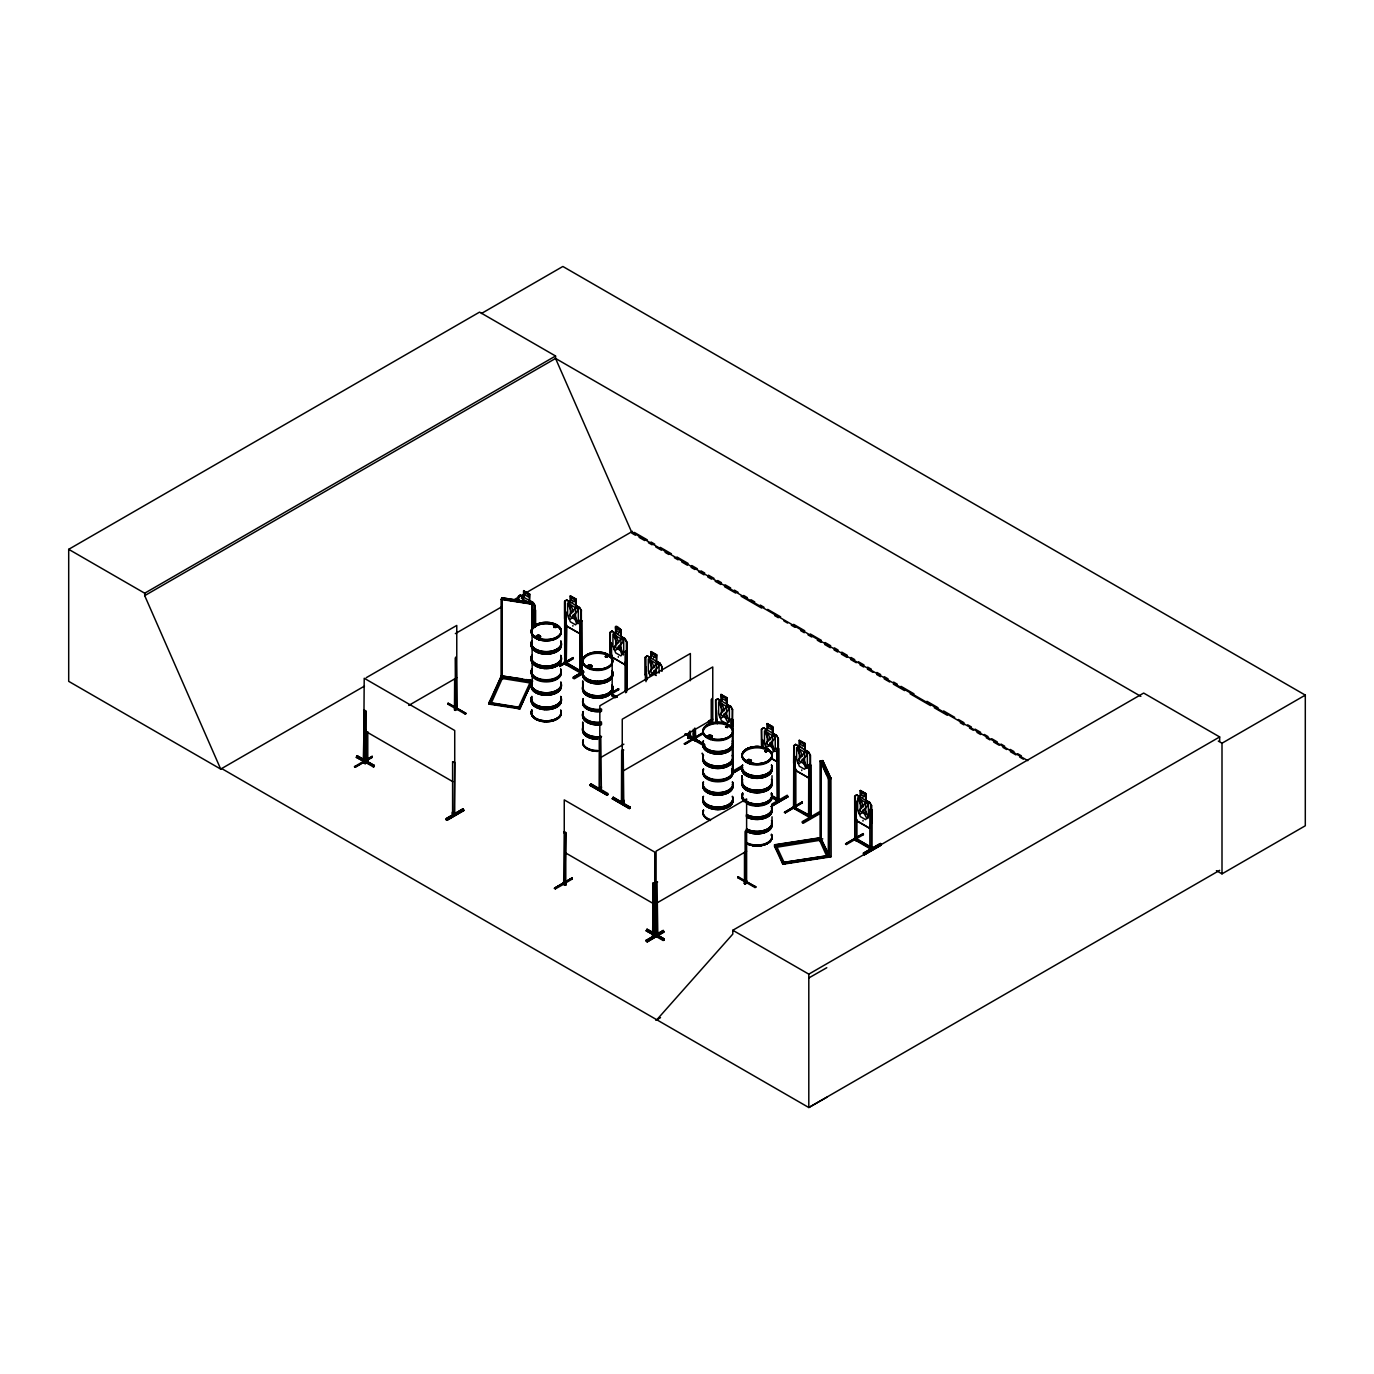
<?xml version="1.0" encoding="UTF-8"?>
<svg xmlns="http://www.w3.org/2000/svg" width="1374" height="1374" viewBox="0 0 1374 1374"><rect width="100%" height="100%" fill="white"/><g stroke="black" fill="none" stroke-linecap="round" stroke-linejoin="round"><path stroke-width="1.5" d="M821.308 761.488L822.889 760.578L820.089 760.956L820.089 837.762L829.209 857.067L829.329 778.371L831.133 778.337M501.39 675.974L522.12 678.893M532.305 603.839L501.407 599.064L501.373 677.245L532.236 682.191L531.944 603.512M532.425 603.993L501.458 598.944L501.458 677.33M531.841 683.239L500.943 678.258L502.867 678.756M532.064 680.731L501.407 675.853M618.111 633.723L618.197 633.191M364.041 760.269L365.931 761.351L363.629 760.698M365.656 730.092L365.209 763.618L363.612 762.673L364.213 678.258L454.725 730.504L454.725 814.524L453.54 813.648M365.913 763.051L365.055 763.497L364.9 761.539M654.763 934.183C649.902 931.349 654.659 940.005 654.677 934.097M654.677 936.003L654.763 852.138L564.25 799.891L564.25 833.331M694.505 738.662C697.185 741.565 691.517 740.655 693.131 737.683C696.154 741.101 692.067 736.069 693.904 730.985M695.433 738.319L693.715 737.34L694.248 739.332M565.453 661.512L564.525 661.839L566.191 662.938M566.827 662.474L567.015 664.484L582.095 673.191L581.923 620.825L580.378 619.949M579.794 670.701L581.511 671.628M579.88 672.693L579.88 670.804M581.923 671.182L580.343 670.186M612.169 693.544L612.34 695.553L615.638 697.46M612.169 695.381L612.169 655.741M731.432 718.739L732.96 719.615L733.132 770.075L731.586 769.011M772.154 797.075C780.81 804.254 780.003 799.376 777.272 798.139M778.955 800.836L778.8 748.658L776.688 748.126L777.1 799.943M795.838 806.916L793.537 806.263L793.554 808.359L793.811 745.635L793.622 762.982L795.34 770.367L808.599 777.821L795.529 770.264M795.838 808.754L795.838 769.096M808.788 815.143L810.505 816.07M808.788 816.98L808.891 815.229M810.918 815.624L809.2 814.645M809.973 815.967C808.582 818.938 812.687 817.547 809.647 816.688M860.622 797.246L856.637 794.722L854.68 796.113L854.765 840.064L855.315 837.487M854.851 840.012L855.178 837.522M856.878 838.501L857.067 840.51L872.147 849.218L871.975 847.002M855.349 800.321L856.294 801.557L856.294 840.751L857.101 840.424L856.191 840.751M869.948 846.813L869.845 848.771L869.845 809.372L871.975 809.921L871.889 848.96M871.975 849.115L870.704 848.29M782.373 863.009L828.986 856.019M782.716 863.765L829.123 856.62L782.768 863.799L782.785 862.546L829.106 855.401M863.009 797.555L862.941 796.851M536.959 635.922L537.629 637.536M539.776 636.815L537.629 636.093L537.337 637.399M553.774 627.128L554.924 626.029L554.169 626.578M553.945 627.076C558.875 628.845 552.554 625.187 555.938 627.386M555.543 626.132L554.478 626.304M554.787 626.235L555.731 626.699M588.106 666.235L590.15 664.896M588.347 666.699L588.347 665.6M591.112 666.699L590.099 665.016M605.161 656.789L607.789 656.789L605.642 657.064M606.844 655.69L606.295 656.171M606.673 656.171L605.556 656.257M708.761 737.134L709.276 735.348A2.319 1.34 0 0 1 712.23 737.048A2.319 1.34 0 0 1 708.349 737.649A2.319 1.34 0 0 1 709.396 735.399M711.234 737.134C712.436 734.85 707.06 737.117 708.984 735.468M711.371 736.275L708.847 735.829M726.554 727.224L727.447 726.193L726.365 727.189M747.696 761.024L749.843 760.303L749.843 761.728M766.503 750.393C768.409 751.698 764.322 752.025 765.868 750.685M765.679 750.702L765.868 750.565M765.232 751.32L766.486 751.235L766.022 750.238M766.606 750.599L765.421 751.063M767.053 751.114L765.524 752.059L765.026 750.633M829.449 779.058L821.48 760.904M820.759 838.999L820.742 760.87L829.02 778.714M357.188 755.717L356.295 757.332L374.157 766.417L374.312 765.421L357.188 755.717L357.085 756.696L374.089 766.52M356.295 757.28L373.453 766.881M589.893 785.344L590.717 784.64L607.909 794.584L606.982 795.134L589.893 785.396L590.837 783.764L607.909 793.502L607.909 794.584M590.717 783.919L607.755 794.498L590.597 784.846M630.305 806.95L629.378 808.582L612.323 798.723L613.113 798.105L630.202 807.843L613.199 797.246L630.202 807.105M629.378 808.582L612.375 798.672M646.141 930.765L663.213 940.537L664.157 939.988L664.157 938.906L647.034 929.202L646.141 930.816L664.037 939.799M647.034 929.202L664.157 938.906M724.029 710.289L724.167 710.53C726.949 702.406 732.445 708.864 725.403 712.866C733.184 727.155 726.314 723.978 724.287 713.587C721.693 722.398 715.751 715.82 723.102 711.492C715.699 697.923 722.26 700.723 724.201 710.667M533.593 626.578L534.829 623.161L534.829 606.003M533.747 626.819L535.018 623.04M533.936 626.716L535.207 623.195L535.207 605.917L533.232 602.516L529.454 600.541M579.278 633.191L581.15 628.055L581.15 610.898M570.193 602.224L566.586 599.923L564.628 601.314L564.628 618.54L566.346 625.943L579.416 633.483L581.322 627.952M579.416 633.483L581.322 628.193M624.62 664.26L626.475 659.125L626.475 641.984L624.62 638.755M624.741 664.552L611.808 656.875L609.953 649.61L611.67 657.012L624.741 664.552L626.664 659.022M776.173 761.024L778.216 755.786M771.398 758.482L776.31 761.316L778.216 756.026M808.29 777.632L810.145 772.48L810.145 755.339L808.547 751.853L804.752 749.878M808.41 777.924L810.334 772.377M860.433 796.92L860.433 790.497L865.998 793.708L865.809 800.252L869.605 802.21L871.563 805.628L871.563 822.889L869.656 828.178L856.534 820.604L854.868 813.236L856.397 820.742L869.467 828.282L871.391 822.751M863.009 821.051L863.009 820.381M572.374 658.129L573.078 658.386M618.523 688.666L618.644 689.731L611.859 693.664M784.468 812.274L785.344 812.91L802.158 802.845M785.224 811.828L785.344 812.91M785.224 812.566L802.193 802.76M801.368 802.553L802.313 803.103M863.25 833.623L863.37 834.688L846.401 844.495L845.457 843.945L863.37 833.606M372.182 756.318L372.182 757.4L355.316 767.276L354.355 766.726L372.131 756.301M355.196 766.194L355.316 767.276M371.942 757.143L355.196 766.932M555.216 887.827L555.336 888.892L564.25 883.894L565.779 884.787L565.779 832.524L564.25 831.631L563.666 884.444L565.968 884.873L564.594 883.894M555.336 888.892L554.409 888.257L572.202 877.952L572.202 879.034L565.195 883.224L564.061 881.902M684.836 744.073L701.856 733.39L701.856 734.472L684.991 744.347M701.702 734.214L701.856 734.472M822.82 760.698L830.978 778.611L822.768 760.698M829.449 780.14L828.694 779.195L829.329 779.865M820.69 838.844L828.728 856.947L828.78 777.547L828.694 855.95L829.69 856.792M532.889 628.038L532.803 602.602L501.974 597.827L532.889 602.688L531.944 605.007M490.965 704.398L489.11 702.492L501.51 675.63L489.024 704.106L519.939 708.881L532.356 680.491L519.458 708.606L518.015 708.589M489.024 704.106L502.163 676.145L489.333 703.591M503.382 676.008L490.793 704.175M530.656 681.71L530.536 680.13L530.656 681.298M530.433 681.813L518.17 708.417M519.63 708.572L532.288 680.473M519.578 708.331L532.597 680.851M363.406 762.587L364.213 710.014L365.759 710.89L365.931 763.24L364.213 762.261M453.008 811.639L454.914 812.721L453.54 811.742M454.33 813.064C455.79 816.809 450.724 814.026 452.424 811.982M565.968 884.873L565.779 882.675M694.746 740.569L695.433 738.113M652.41 935.608L653.337 935.282L653.217 883.018L654.763 883.894L654.179 936.501L652.633 935.625L653.217 883.018M565.418 661.581L564.491 661.907L567.05 662.508M793.554 806.452C798.741 808.908 792.197 804.46 794.979 807.208L795.185 809.269M810.918 817.53L794.292 807.929L794.292 755.666L795.237 756.902L795.237 809.166L796.01 807.019M855.349 837.608L854.542 837.934L856.294 838.844M857.067 838.604L855.95 838.844L856.242 840.854M870.257 846.229L872.147 847.311M869.639 848.548L869.673 846.556M532.064 681.813L531.944 680.405M519.698 707.352L489.075 702.406M712.763 723.892L712.763 666.957L622.25 719.22L622.25 803.24L623.762 802.553L623.178 749.757L621.649 750.633L621.443 802.931L621.495 800.905L622.594 801.334M689.662 737.185L688.065 738.182L688.34 736.017L690.366 735.622L688.254 736.172M655.587 932.791L656.446 933.289M655.432 674.497L653.955 670.632C651.362 679.426 645.419 672.865 652.77 668.537C645.368 654.969 651.929 657.768 653.869 667.712C656.48 659.4 662.182 665.84 655.072 669.911L656.514 673.518M863.216 806.675C865.826 798.38 871.528 804.803 864.418 808.874C872.198 823.181 865.311 819.986 863.301 809.612C860.708 818.406 854.765 811.845 862.116 807.5C854.714 793.932 861.275 796.748 863.216 806.675L862.975 805.748M536.77 635.904L537.114 635.733A2.319 1.34 0 0 1 540.669 636.78A2.319 1.34 0 0 1 537.182 637.948A2.319 1.34 0 0 1 537.182 635.63M539.587 636.557L539.072 635.423M554.066 626.561L553.945 627.506M555.646 627.3L554.907 626.802M590.975 666.888L590.459 665.102M708.761 736.309L709.276 737.443M727.293 727.224L726.279 727.293M532.597 602.877L532.133 604.216L501.235 599.425L501.974 597.827L502.008 676.867M656.806 1019.766L732.806 934.08L732.806 930.267L1143.666 693.063L1219.665 736.945L1219.665 741.17M618.317 657.236L618.3 656.583M367.974 758.946L365.742 759.307M367.682 759.066L367.356 760.372M454.657 708.091L456.769 707.747M455.241 708.434L456.958 707.576M455.515 708.383L455.206 710.461L456.34 707.112M456.958 709.482L456.683 707.696M601.383 788.968C600.249 787.474 600.575 792.197 601.28 787.147C597.14 786.083 601.451 788.882 599.665 789.878L599.854 705.772L690.366 653.509L690.366 680.68M690.555 735.64L690.555 737.546M685.008 734.266C687.515 733.184 690.813 739.418 688.34 737.924M621.477 801.094L623.762 800.647L623.023 800.012M623.762 800.647L623.057 800.097M623.951 800.338L623.762 802.553L623.057 802.004M655.501 932.946L655.501 882.589L657.012 881.713L657.803 934.337L657.785 932.293L655.484 932.877M746.511 881.181L745.653 880.7M746.614 882.932C741.582 886.711 746.735 876.217 746.786 882.829C744.605 885.577 743.918 881.73 746.511 883.087M501.544 676.884L532.494 681.641M489.161 703.625L520.007 708.349M454.639 709.791L456.941 709.345M599.253 789.243L599.253 737.185L600.782 736.292L601.365 789.105M536.942 635.681L537.337 635.561A2.164 1.254 0 0 1 540.514 636.574A2.164 1.254 0 0 1 537.268 637.656A2.164 1.254 0 0 1 537.268 635.492M588.725 665.222L589.309 666.716L590.975 665.394M588.33 665.772L589.017 665.102A2.319 1.34 0 0 1 591.988 666.802A2.319 1.34 0 0 1 588.089 667.403A2.319 1.34 0 0 1 589.137 665.153M605.35 656.411L606.312 655.707M708.847 737.151L711.011 737.306L711.234 735.64M747.714 759.874L748.744 759.547M521.278 598.188L524.061 597.656C521.725 578.729 528.578 605.11 520.265 595.028L518.307 596.419L518.496 602.052M518.496 596.608L520.351 595.286M566.672 600.18L564.989 601.383L564.989 618.506L566.672 625.685M626.664 659.262L626.836 641.881L624.878 638.481L621.082 636.506L621.271 629.979C608.802 617.871 621.666 640.129 611.911 630.992L609.953 632.384L610.039 657.287M610.142 632.572L611.997 631.267M646.622 679.924L645.333 674.376L645.333 657.15L647.291 655.759L650.898 658.06M645.522 657.339L647.291 655.759M715.751 722.913L715.665 700.105L717.623 698.713C725.936 708.812 719.083 682.414 721.419 701.341L718.636 701.874L718.636 713.879L721.419 720.629L726.623 723.634L729.405 720.096L729.405 708.091L726.623 704.33L726.623 697.906L721.419 694.901M715.854 700.293L717.709 698.988M761.591 747.782L761.505 729.147L763.463 727.756L767.087 730.058M761.694 729.336L763.549 728.031M793.622 745.739L795.58 744.365L799.187 746.666M793.811 745.927L795.666 744.622M856.723 794.996L855.057 796.199L855.057 813.322L856.723 820.501M455.515 710.289L455.241 658.077L456.168 656.858L456.769 709.448M365.347 763.583L365.759 710.89M448.113 703.213L466.129 713.501L465.185 714.051L448.113 704.312L448.113 703.213L466.129 713.501M448.113 704.312L449.023 703.66M367.785 760.887L366.24 761.711L366.6 759.805M454.657 709.997L456.168 709.104M465.185 712.951L465.185 714.051M373.385 767.053L374.312 765.421M452.596 761.728L454.725 762.261L454.141 814.868L452.596 813.992L452.596 761.728L454.141 762.604M446.189 818.646L463.055 808.788L463.278 809.87L446.189 819.728L446.189 818.646L463.09 808.805L464 810.402L447.134 820.278L446.189 819.728M463.158 809.664L446.31 819.522L447.134 820.278M447.048 820.089L464 810.368M601.365 736.636L599.253 737.185M623.762 750.084L621.649 750.633M711.234 722.69L711.234 699.606L712.179 698.387M600.782 788.556C596.453 790.737 602.121 784.966 601.537 787.422M688.254 738.078L689.765 737.185M688.838 738.422L690.366 737.529M684.046 743.798L701.856 733.39M698.782 741.033L698.782 742.115L699.727 741.531L685.969 733.699M613.199 797.246L612.289 798.844M704.106 744.742L704.106 745.842M565.968 882.984L564.851 885.131L565.779 832.524M622.25 803.24L623.762 802.347M657.614 882.039L655.501 882.589M746.786 880.923L745.206 883.826L745.086 831.562L746.013 830.343L746.013 880.7M738.182 877.522L755.958 886.986L755.03 887.535L737.941 877.797L738.061 876.732M737.941 877.797L738.8 877.162M646.209 940.28L663.178 930.49L664.02 932.036L647.154 941.911L646.209 940.28L647.154 941.911L663.951 931.864L663.11 930.438M646.33 940.434L663.195 930.576M745.653 882.606L744.313 883.585M746.614 883.139L746.614 798.912L656.085 851.176L656.085 935.196L657.614 934.372L656.669 933.959M646.209 941.362L663.195 931.297M646.45 941.362L663.316 931.503M755.03 886.436L755.03 887.535M220.802 769.148L68.7 681.349L68.7 549.325L479.56 312.121L555.56 356.003L555.56 358.442L631.542 531.893L1027.821 760.664M481.415 313.495L562.859 266.47L1305.3 695.124L1305.3 825.774L1222.001 873.864L1216.419 870.652M68.7 549.325L144.699 593.207L555.56 356.003M826.787 1097.276L808.805 1107.53L221.661 768.547L220.699 769.096L144.699 595.646L555.56 358.442L1140.849 696.36M366.24 677.691L456.769 625.428L456.769 709.654M520.093 595.131L533.164 602.688L535.207 605.917M220.699 769.096L364.471 686.09M455.344 633.62L501.716 606.844M512.846 600.421L632.521 531.326M529.643 600.438L529.643 594.015L529.265 600.644L532.047 604.405M566.586 599.923L579.467 607.583L581.511 610.812L579.553 607.411L575.758 605.436M564.628 601.314L564.714 664.037L564.525 661.839M575.946 598.909L575.569 605.539L578.351 609.3L578.351 621.306L575.569 624.844L570.382 621.838L567.599 615.088L567.599 603.083L570.382 602.551L570.193 595.801L575.946 598.909L575.946 605.333M408.731 705.429L456.769 677.691M566.346 625.943L579.605 633.38M581.923 620.825L579.794 620.292L579.794 672.745L580.378 632.487M611.911 630.992L624.809 638.652L626.664 642.002L626.664 691.964M559.613 665.445L573.267 657.562L559.733 665.411M621.271 629.979L615.518 626.87M559.493 666.235L573.198 658.335M559.733 666.51L573.319 658.661M582.748 673.861L574.263 678.808L573.319 678.258L573.319 677.176L583.538 671.319M583.624 671.457L573.319 677.176M573.319 678.258L583.624 672.178M583.727 672.384L573.439 678.069M627.248 689.525L627.248 651.911L625.118 651.362L625.118 691.07M645.333 657.15L645.419 679.958M647.102 655.862L660.19 663.419L656.652 661.169L656.652 654.745L656.291 661.375L659.073 665.136L659.073 673.14M611.739 692.599L618.644 688.649M611.619 693.389L617.716 689.095L618.644 689.731M645.333 674.376L646.776 679.838M662.045 666.751L660.07 663.35M599.854 758.036L623.865 744.158M717.623 698.713L730.521 706.373M715.665 700.105L715.854 717.417M726.983 704.123C728.237 688.134 722.964 706.786 730.59 706.202L732.565 709.602L732.376 726.983M730.59 706.202L732.565 709.602M622.25 771.484L712.763 719.22M732.96 719.615L730.848 719.083L730.848 727.447M772.841 733.166L772.841 726.743L767.087 723.634L772.652 726.846L772.652 733.269L776.43 735.245L778.405 738.645L778.388 801.368L778.165 799.479M763.463 727.756L776.362 735.416M761.505 729.147L761.694 746.46M776.43 735.245L778.216 738.765M732.84 771.072L741.376 766.194L742.269 767.808L732.084 773.682M732.96 771.948L741.565 767.259L732.84 772.154M732.016 773.493L742.269 767.757M795.58 744.365L808.479 752.025M804.941 743.334L804.58 749.981L807.362 753.725L807.362 765.73L804.58 769.268L799.376 766.28L796.594 759.513L796.594 747.525L799.376 746.975L799.187 740.225L804.941 743.334L804.941 749.775M776.31 761.316L770.694 757.864M810.832 815.469L811.072 817.444L810.918 765.266L808.788 764.717L808.582 816.963L809.389 816.637M771.896 804.03L787.216 795.237L788.092 796.714L771.14 806.641M772.016 804.924L788.041 796.662L771.072 806.469M771.896 805.112L787.405 796.302M656.085 903.439L746.614 851.176M809.2 815.177L795.426 807.895L809.2 815.177L809.389 776.928M802.313 821.618L819.316 811.828L820.226 813.442L803.258 823.249L802.433 821.772M802.313 822.7L819.522 812.91L802.433 822.494M865.998 793.708L860.244 790.6M871.563 805.628L869.416 802.33M863.37 853.202L880.442 843.481L881.284 845.027L864.315 854.834L863.37 853.202L880.459 843.55L881.284 845.027L864.315 854.834M880.579 844.495L863.525 854.199L880.459 844.289M655.845 1020.332L660.516 1017.636M732.806 930.267L808.805 974.149L1219.665 736.945M1218.309 741.084L1222.001 743.214L1305.3 695.124M1219.665 870.326L808.805 1107.53L808.805 974.149M808.805 977.962L826.787 967.708M821.412 760.956L821.171 762.295M819.282 839.566L819.522 840.63M456.065 709.104L455.824 707.215M689.422 735.279L690.538 735.519M745.206 881.919L744.313 881.679M655.913 933.393L656.051 935.316L656.36 933.238M537.2 635.475L538.763 635.235M747.971 760.114L750.273 760.114M599.957 787.886L600.112 789.724M656.755 934.011L657.785 934.2M588.931 665.428L590.889 665.583M588.587 666.905L590.545 667.06M726.571 725.953L727.67 726.503M709.173 735.245L709.619 735.262A2.164 1.254 0 0 1 712.076 736.808A2.164 1.254 0 0 1 708.469 737.374A2.164 1.254 0 0 1 709.431 735.279M766.452 751.698L765.558 751.767M748.315 759.53L750.702 760.097L748.71 761.677M749.5 761.144L750.359 759.942M829.638 778.663L820.931 760.835L820.931 839.222L829.449 855.538L782.819 862.563M830.927 778.474L828.385 778.818L820.089 760.956M519.75 707.267L519.939 708.881M623.023 801.918L623.968 802.382M365.347 761.677L364.814 763.497M794.653 807.929L794.12 805.92M830.927 778.268L831.15 856.775L782.854 864.246L774.558 846.401L774.558 844.77L820.948 837.642M820.999 837.865L774.867 845.01M774.558 846.401L821.017 839.136M822.768 838.879L821.171 838.775L829.535 856.758L829.638 778.457M821.412 840.046L775.073 847.518M536.942 636.609L538.763 637.055M589.738 666.63C593.499 665.858 586.475 665.222 589.36 666.613M727.052 727.481L725.592 727.001M710.41 736.962L709.173 736.876M364.333 760.354L363.629 760.904M653.268 935.162L653.045 933.272M565.418 663.487L565.298 611.241L566.243 612.461L566.243 664.724L566.827 626.75M566.122 664.724L566.414 662.921M794.292 807.929L796.044 808.839M795.134 809.166L795.426 807.362M871.271 849.458L871.563 847.655M801.952 747.181L801.729 747.147M826.976 856.122L827.285 857.376L819.162 839.291M538.35 636.969L536.77 636.385L539.501 635.904M537.921 637.484L539.913 635.904M830.927 856.655L829.329 856.346M371.306 756.782L372.182 757.4M572.048 878.776L572.202 879.034M526.156 679.58L530.433 680.182M501.235 676.231L532.133 681.006M501.39 677.073L532.305 681.847M491.566 703.196L520.454 707.782M519.578 708.057L489.642 703.694M622.061 801.437L622.199 803.361L622.508 801.282M565.453 663.419L565.126 661.495M776.499 846.092L784.777 863.937M775.039 846.126L783.335 863.971L774.558 844.77L775.176 846.126M538.711 635.338L539.759 635.681M537.543 637.381L539.587 637.227L539.587 635.733M764.717 751.286L765.696 751.681M748.744 761.144L747.714 760.818M364.265 762.158L364.574 760.354M566.191 664.844L565.985 662.766M732.325 770.436L732.016 772.222M871.03 847.552L871.889 847.054M871.391 805.593L871.391 849.458L871.116 847.5M453.798 812.961L454.639 812.463M794.447 805.937L794.567 807.981M727.052 725.987L727.67 727.567L725.541 726.812M501.853 677.21L502.042 597.845L501.853 599.081M572.889 626.115L572.889 625.548M703.917 743.695L695.038 739.298L704.999 744.983M685.231 733.991L698.902 741.788M689.954 737.082L703.917 745.052M704.999 746.34L693.406 739.83M589.978 785.207L606.982 795.134M612.993 798.311L630.305 808.032M737.941 876.698L755.958 886.986M363.629 710.341L365.175 711.234M563.649 831.974L565.195 832.867M652.633 883.362L654.179 884.238M357.12 755.855L374.192 765.576M357.12 756.576L374.312 766.503M363.629 762.604L365.175 763.48M664.157 939.988L646.965 930.061L663.917 940.005M634.359 532.408L647.326 539.879M651.036 542.026L654.728 544.156M660.293 547.367L671.405 553.774M676.953 556.985L688.065 563.409M691.775 565.538L697.322 568.75M701.032 570.88L704.725 573.027M708.434 575.156L713.999 578.368M717.692 580.515L721.402 582.645M725.094 584.792L730.659 587.986M734.351 590.133L738.061 592.263M743.626 595.474L747.319 597.621M751.028 599.751L754.721 601.898M760.286 605.092L763.996 607.239M767.688 609.369L780.655 616.857M793.622 624.346L804.717 630.752M810.282 633.964L821.394 640.37M825.087 642.517L830.652 645.728M834.344 647.858L838.054 650.005M841.764 652.135L847.311 655.346M851.021 657.476L854.714 659.623M858.424 661.753L863.988 664.964M867.681 667.111L871.391 669.241M876.938 672.453L880.648 674.582M884.341 676.729L888.051 678.859M893.615 682.071L897.308 684.218M901.018 686.347L913.985 693.836M926.935 701.307L938.047 707.73M943.612 710.942L954.707 717.348M958.417 719.495L963.981 722.69M967.674 724.837L971.384 726.966M975.076 729.113L980.641 732.325M984.351 734.455L988.043 736.601M991.753 738.731L997.301 741.943M1001.011 744.073L1004.703 746.219M1010.268 749.431L1013.978 751.561M1017.67 753.708L1021.38 755.837M631.662 533.043L635.372 535.19M639.082 537.337L644.664 540.549M648.373 542.696L652.083 544.825M655.793 546.972L661.375 550.184M665.085 552.331L668.794 554.478M674.359 557.689L678.069 559.836M681.779 561.983L687.361 565.195M691.07 567.342L694.78 569.489M698.49 571.636L704.072 574.847M707.782 576.994L711.492 579.124M715.201 581.271L720.766 584.482M724.476 586.629L735.622 593.07M741.187 596.282L761.608 608.064M774.61 615.569L778.319 617.716M783.884 620.928L787.594 623.075M791.321 625.222L795.031 627.351M800.595 630.58L804.305 632.727M808.015 634.857L811.742 637.004M817.307 640.215L821.017 642.362M824.726 644.509L830.291 647.721M834.018 649.868L837.728 652.015M841.438 654.161L847.002 657.373M850.712 659.52L856.294 662.732M860.004 664.879L863.714 667.008M867.423 669.155L872.988 672.367M876.715 674.514L880.425 676.661M884.135 678.808L889.699 682.019M893.409 684.166L904.556 690.59M910.12 693.801L930.541 705.601M934.251 707.747L947.253 715.253M960.237 722.741L963.964 724.888M969.529 728.1L973.239 730.247M976.948 732.394L980.658 734.54M986.24 737.752L989.95 739.899M993.66 742.046L999.224 745.258M1002.934 747.404L1006.661 749.534M1010.371 751.681L1015.936 754.893M1019.645 757.04L1023.355 759.187M570.382 596.11L575.569 599.116M572.786 602.07L572.872 602.121M615.707 627.197L620.911 630.185L620.911 636.626L623.693 640.37L623.693 652.375L620.911 655.913L615.707 652.908L612.924 646.158L612.924 634.153L615.707 633.62L615.707 626.767M656.652 654.745L651.087 651.516L651.087 658.386L648.305 658.919L648.305 670.924L650.383 675.991M651.087 651.946L656.291 654.951M721.23 694.591L726.983 697.7M799.376 740.552L804.58 743.557M653.492 657.906L653.577 657.957M767.259 723.943L772.463 726.949L772.463 733.39L775.245 737.134L775.245 749.139L772.463 752.677L767.259 749.672L764.476 742.922L764.476 730.916L767.259 730.384L767.259 723.531M523.889 590.906L529.643 594.015M524.061 591.215L529.265 594.221M625.72 651.018L627.248 651.911M860.433 790.926L865.637 793.914L865.637 800.355L868.42 804.099L868.42 816.104L865.637 819.643L860.433 816.637L857.651 809.887L857.651 797.882L860.433 797.349L860.433 790.497M656.291 675.527L651.087 672.521L651.087 660.516L656.291 663.522L656.291 673.535M809.389 764.391L810.918 765.266M524.061 599.785L529.265 602.791M761.591 739.418L763.137 740.294L763.137 748.658M856.534 795.099L869.347 802.502M870.446 809.028L871.975 809.921M801.798 769.921L801.746 770.556M863.37 834.688L862.443 834.052L846.298 843.378L846.401 844.495M580.652 672.264L581.923 672.882M612.34 694.196L617.287 697.047M611.739 694.54L616.703 697.391M611.739 695.897L615.054 697.803M854.765 839.857L871.391 849.458M731.689 769.148L732.977 769.921M772.154 795.718L777.1 798.586L771.553 796.061M771.553 797.418L778.216 801.265L777.959 799.307M364.213 730.504L452.888 781.703M566.088 853.202L652.908 903.336M654.763 935.952L654.934 934.354M563.666 884.444L563.477 882.228M454.725 814.318L454.914 812.721M748.109 761.608L747.49 760.354M732.96 771.673L733.132 770.075M563.752 884.392L565.195 885.114L565.384 883.31M793.794 808.427L810.505 817.977L810.505 755.253L808.359 751.956M564.8 663.986L581.322 673.432L580.979 671.525M702.2 753.141L703.024 754.618L702.2 753.879M588.501 666.888L588.106 665.806M695.656 740.243L695.433 729.766M660.001 663.522L661.856 666.733L661.856 671.027M783.094 863.799L782.991 862.511L782.854 864.246M824.486 769.423L826.804 774.953M774.644 844.752L783.094 862.717M523.7 602.602L522.275 598.446L525.452 603.341M795.666 770.127L794 762.948L794 745.824M716.043 717.297L717.297 722.69M611.997 656.772L610.331 649.593L610.331 632.469M365.639 759.393L366.205 761.831L366.24 730.436M1222.001 743.214L1222.001 873.864M871.202 805.714L871.202 822.854M856.878 819.78L856.878 840.407M856.466 838.947L856.466 840.854M828.385 778.818L828.385 855.607M810.059 815.916L810.059 817.822M799.565 740.449L799.565 746.872M778.028 738.731L778.028 755.889M772.033 775.692L771.999 781.686M772.033 816.791L771.999 822.803M767.448 723.84L767.448 730.281M744.914 882.022L744.914 883.929M744.485 852.206L744.485 883.482M732.548 770.419L732.548 772.325M732.376 709.585L732.376 772.222M731.775 769.096L731.689 771.054M721.608 694.797L721.608 701.238M717.28 723.789L716.335 710.032L716.335 722.569M710.65 720.251L710.65 724.442M710.032 719.942L710.032 724.132M709.087 720.818L709.087 725.008M708.503 721.161L708.503 725.335M694.849 728.014L694.849 740.569M694.591 738.611L694.505 740.569M693.32 729.233L693.32 739.882M690.366 731.415L690.366 737.735M689.765 731.088L689.765 735.279M689.113 736.464L689.113 738.37M688.838 732.308L688.666 738.525M688.254 735.966L688.065 738.182M662.045 666.63L662.045 670.924M653.904 934.543L653.818 936.501M651.276 651.843L651.276 658.266M646.948 678.756L646.003 667.077L646.003 681.71M645.711 657.219L645.711 674.342M625.72 663.556L625.72 692.822M623.349 799.994L623.349 801.901M623.178 770.728L623.178 802.004M611.567 658.163L611.567 643.53L610.623 642.311L610.623 656.944M581.837 671.027L581.837 672.934M581.322 610.795L581.511 673.535L581.065 671.474M570.571 596.007L570.571 602.447M535.602 626.716L535.602 610.211L533.49 609.678L533.49 628.244M535.018 605.9L535.018 627.059M532.597 602.671L532.356 629.155M518.685 596.488L518.685 600.782M454.657 678.722L454.468 710.1M453.884 812.91L453.798 814.868M367.768 731.638L367.768 761.024M144.699 593.207L144.699 595.646M771.449 793.124A14.908 8.605 0 0 1 757.057 803.962A14.908 8.605 0 0 1 742.647 793.159M742.647 793.124A14.908 8.605 0 0 0 757.057 803.962A14.908 8.605 0 0 0 771.449 793.159M771.724 765.85A15.183 8.759 0 0 1 757.057 776.877A15.183 8.759 0 0 1 742.389 765.85M746.322 761.917A15.183 8.759 0 0 1 749.465 760.526M771.484 765.043A14.942 8.622 0 0 1 757.057 775.898A14.977 8.639 0 0 1 742.595 765.043M742.63 765.043A14.942 8.622 0 0 0 757.057 775.898A14.977 8.639 0 0 0 771.518 765.043M749.586 759.805A14.942 8.622 0 0 0 746.494 761.179A14.977 8.639 0 0 1 749.569 759.788M771.724 780.999A15.183 8.759 0 0 1 757.057 792.042A15.183 8.759 0 0 1 742.389 780.999M771.724 780.26A15.183 8.759 0 0 1 757.057 791.287A15.183 8.759 0 0 1 742.389 780.26M771.724 766.589A15.183 8.759 0 0 1 757.057 777.615A15.183 8.759 0 0 1 742.389 766.589M771.518 794.103A14.977 8.639 0 0 1 757.057 804.975A14.977 8.639 0 0 1 742.595 794.103A14.908 8.605 0 0 0 757.057 804.906A14.908 8.605 0 0 0 771.449 794.069M771.535 793.468A14.994 8.656 0 0 1 757.057 804.374A14.994 8.656 0 0 1 742.561 793.468M771.432 795.288A14.874 8.588 0 0 1 764.494 804.958A14.874 8.588 0 0 1 746.529 803.584M744.176 801.815A14.874 8.588 0 0 1 742.681 795.288M744.073 801.128A14.994 8.656 0 0 1 742.561 794.55A14.994 8.656 0 0 0 744.073 801.076M771.724 821.36A15.183 8.759 0 0 1 764.648 831.218A15.183 8.759 0 0 1 746.322 829.827M771.449 834.224A14.908 8.605 0 0 1 764.511 843.894A14.908 8.605 0 0 1 746.511 842.537M771.724 822.099A15.183 8.759 0 0 1 764.648 831.957A15.183 8.759 0 0 1 746.322 830.566M771.724 807.689A15.183 8.759 0 0 1 764.648 817.547A15.183 8.759 0 0 1 746.322 816.156M771.724 806.95A15.183 8.759 0 0 1 764.648 816.809A15.183 8.759 0 0 1 746.322 815.417M771.518 835.014A14.977 8.639 0 0 1 764.545 844.735A14.994 8.656 0 0 1 746.443 843.413M746.46 843.361A14.977 8.639 0 0 0 764.545 844.735A14.994 8.656 0 0 0 771.535 835.048A14.942 8.622 0 0 1 764.528 844.735A14.908 8.605 0 0 1 746.511 843.378A14.942 8.622 0 0 0 764.528 844.735A14.908 8.605 0 0 0 771.449 835.066M771.535 834.55A14.994 8.656 0 0 1 764.562 844.289A14.994 8.656 0 0 1 746.443 842.915M732.325 768.822A14.908 8.605 0 0 1 717.932 779.659A14.908 8.605 0 0 1 703.522 768.822M732.582 756.713A15.183 8.759 0 0 1 717.932 767.74A15.183 8.759 0 0 1 703.265 756.713M732.582 755.975A15.183 8.759 0 0 1 717.932 767.001A15.183 8.759 0 0 1 703.265 755.975M732.582 742.286A15.183 8.759 0 0 1 717.932 753.33A15.183 8.759 0 0 1 703.265 742.286M732.582 741.548A15.183 8.759 0 0 1 717.932 752.591A15.183 8.759 0 0 1 703.265 741.548M732.411 769.663A14.994 8.656 0 0 1 717.932 780.552A14.994 8.656 0 0 1 703.436 769.784M732.359 769.698A14.942 8.622 0 0 1 717.932 780.552A14.994 8.656 0 0 1 703.436 769.663A14.942 8.622 0 0 0 717.932 780.552A14.994 8.656 0 0 0 732.411 769.784M732.411 769.182A14.994 8.656 0 0 1 717.932 780.088A14.994 8.656 0 0 1 703.436 769.182M710.461 819.643A14.942 8.622 0 0 1 703.488 809.956M732.926 772.514A14.994 8.656 0 0 1 717.932 781.171A14.994 8.656 0 0 1 702.921 772.514M732.582 797.813A15.183 8.759 0 0 1 717.932 808.839A15.183 8.759 0 0 1 703.265 797.813M732.582 797.075A15.183 8.759 0 0 1 717.932 808.101A15.183 8.759 0 0 1 703.265 797.075M732.582 783.386A15.183 8.759 0 0 1 717.932 794.43A15.183 8.759 0 0 1 703.265 783.386M732.582 782.648A15.183 8.759 0 0 1 717.932 793.691A15.183 8.759 0 0 1 703.265 782.648M732.806 773.218A14.874 8.588 0 0 1 717.932 781.806A14.874 8.588 0 0 1 703.041 773.218M710.427 820.02A14.994 8.656 0 0 1 703.436 810.282M560.678 668.915A14.908 8.605 0 0 1 546.285 679.752A14.908 8.605 0 0 1 531.875 668.915M560.936 656.806A15.183 8.759 0 0 1 546.285 667.833A15.183 8.759 0 0 1 531.618 656.806M560.936 656.051A15.183 8.759 0 0 1 546.285 667.094A15.183 8.759 0 0 1 531.618 656.051M560.936 642.379A15.183 8.759 0 0 1 546.285 653.406A15.183 8.759 0 0 1 531.618 642.379M560.936 641.641A15.183 8.759 0 0 1 546.285 652.667A15.183 8.759 0 0 1 531.618 641.641M561.279 671.989A14.994 8.656 0 0 1 544.327 680.577A14.977 8.639 0 0 1 531.824 669.825A14.908 8.605 0 0 0 544.327 680.525A14.977 8.639 0 0 0 561.262 672.058A14.908 8.605 0 0 1 544.327 680.525A14.908 8.605 0 0 1 531.875 669.859A14.994 8.656 0 0 0 544.327 680.577A14.908 8.605 0 0 0 561.193 672.092M560.764 669.258A14.994 8.656 0 0 1 546.285 680.164A14.994 8.656 0 0 1 531.79 669.258M561.193 673.277A14.908 8.605 0 0 1 544.327 681.813A14.908 8.605 0 0 1 531.875 671.062M561.279 672.539A14.994 8.656 0 0 1 544.327 681.126A14.994 8.656 0 0 1 531.79 670.306M560.936 697.906A15.183 8.759 0 0 1 546.285 708.932A15.183 8.759 0 0 1 531.618 697.906M560.936 697.15A15.183 8.759 0 0 1 546.285 708.194A15.183 8.759 0 0 1 531.618 697.15M560.936 683.479A15.183 8.759 0 0 1 546.285 694.505A15.183 8.759 0 0 1 531.618 683.479M560.936 682.741A15.183 8.759 0 0 1 546.285 693.767A15.183 8.759 0 0 1 531.618 682.741M601.52 709.121A14.908 8.605 0 0 1 583.263 698.576M612.34 686.468A15.183 8.759 0 0 1 597.673 697.494A15.183 8.759 0 0 1 583.005 686.468M612.34 685.729A15.183 8.759 0 0 1 597.673 696.755A15.183 8.759 0 0 1 583.005 685.729M612.34 672.041A15.183 8.759 0 0 1 597.673 683.084A15.183 8.759 0 0 1 583.005 672.041M612.34 671.302A15.183 8.759 0 0 1 597.673 682.346A15.183 8.759 0 0 1 583.005 671.302M583.177 699.418A14.994 8.656 0 0 0 601.554 710.014A14.908 8.605 0 0 1 583.263 699.521M601.554 709.516A14.994 8.656 0 0 1 583.177 698.902M597.673 750.513A14.908 8.605 0 0 1 583.263 739.676M601.554 710.633A14.994 8.656 0 0 1 583.177 700.019M597.673 738.594A15.183 8.759 0 0 1 583.005 727.567M597.673 737.855A15.183 8.759 0 0 1 583.005 726.829M601.606 723.875A15.183 8.759 0 0 1 583.005 713.158M601.606 723.136A15.183 8.759 0 0 1 583.005 712.402M597.673 750.943A14.994 8.656 0 0 1 583.177 740.036M582.731 722.26L582.731 728.254L582.696 722.26M582.731 681.161L582.731 687.155L582.696 681.161M742.115 775.692L742.115 781.686L742.08 775.692M578.093 623.607L576.307 622.783L573.25 614.796C570.657 623.607 564.714 617.029 572.065 612.701C564.662 599.133 571.223 601.932 573.164 611.877C575.775 603.564 581.477 610.004 574.366 614.075L578.093 623.607M623.435 654.677L621.632 653.852L618.575 645.866C615.981 654.677 610.039 648.099 617.39 643.771C609.987 630.202 616.548 633.002 618.489 642.946C621.1 634.633 626.802 641.074 619.691 645.145L623.435 654.677M774.988 751.441L773.201 750.616L770.144 742.63C767.551 751.441 761.591 744.863 768.959 740.534C761.557 726.966 768.1 729.766 770.041 739.71C772.652 731.397 778.354 737.838 771.261 741.908L774.988 751.441M807.105 768.049L805.319 767.207L802.244 759.238C799.273 767.929 793.949 761.522 801.059 757.143C793.657 743.574 800.218 746.374 802.158 756.318C804.769 748.006 810.471 754.429 803.361 758.517L807.105 768.049M802.21 801.987L784.399 812.36L802.279 801.987M572.168 877.934L554.392 888.308L572.202 877.952M567.015 663.127L580.206 670.752L567.015 663.127M715.854 717.228L716.953 722.879L715.854 717.228M857.067 839.153L870.257 846.762L857.067 839.153M574.641 599.648L571.309 597.724L571.309 599.871L574.641 601.795L574.641 599.648M619.983 630.718L616.634 628.794L616.634 630.941L619.983 632.864L619.983 630.718M575.569 607.686L570.382 604.697L570.382 616.686L575.569 619.691L575.569 607.686M655.364 655.484L652.015 653.56L652.015 655.707L655.364 657.631L655.364 655.484M725.695 698.439L722.346 696.515L722.346 698.662L725.695 700.585L725.695 698.439M803.653 744.09L800.303 742.166L800.303 744.296L803.653 746.237L803.653 744.09M620.911 638.755L615.707 635.767L615.707 647.755L620.911 650.761L620.911 638.755M771.535 727.481L768.203 725.558L768.203 727.705L771.535 729.628L771.535 727.481M726.623 706.476L721.419 703.488L721.419 715.476L726.623 718.482L726.623 706.476M804.58 752.128L799.376 749.122L799.376 761.127L804.58 764.133L804.58 752.128M528.337 594.753L524.988 592.829L524.988 594.976L528.337 596.9L528.337 594.753M772.463 735.519L767.259 732.531L767.259 744.519L772.463 747.525L772.463 735.519M864.71 794.464L861.361 792.523L861.361 794.67L864.71 796.594L864.71 794.464M865.637 802.502L860.433 799.496L860.433 811.502L865.637 814.49L865.637 802.502M748.04 761.849A2.164 1.254 0 0 0 751.286 760.784A2.164 1.254 0 0 0 748.04 759.702A2.319 1.34 0 0 0 747.954 762.158A2.319 1.34 0 0 0 751.441 760.99A2.319 1.34 0 0 0 747.954 759.822A2.164 1.254 0 0 0 748.04 761.849M746.494 761.265A14.942 8.622 0 0 0 771.484 757.4A14.942 8.622 0 0 0 753.192 746.838A14.942 8.622 0 0 0 746.494 761.265M749.603 762.656A14.908 8.605 0 0 0 771.965 755.185A14.977 8.639 0 0 0 749.569 747.679A14.977 8.639 0 0 0 749.569 762.656A14.977 8.639 0 0 0 772.033 755.168A14.908 8.605 0 0 0 749.603 747.731A14.908 8.605 0 0 0 749.603 762.656M749.603 763.841A14.908 8.605 0 0 0 771.965 756.387A14.908 8.605 0 0 0 749.603 748.933A14.908 8.605 0 0 0 749.603 763.841M746.443 761.814A14.994 8.656 0 0 0 771.535 757.933A14.994 8.656 0 0 0 753.175 747.336A14.994 8.656 0 0 0 746.443 761.814M749.569 762.725A14.977 8.639 0 0 0 772.033 755.236A14.977 8.639 0 0 0 749.569 747.748A14.977 8.639 0 0 0 749.569 762.725M757.057 778.319A14.942 8.622 0 0 0 771.484 767.465A14.977 8.639 0 0 1 757.057 778.337A14.977 8.639 0 0 1 742.595 767.448A14.942 8.622 0 0 0 757.057 778.319M757.057 792.729A14.942 8.622 0 0 0 771.484 781.875A14.977 8.639 0 0 1 757.057 792.746A14.977 8.639 0 0 1 742.595 781.875A14.942 8.622 0 0 0 757.057 792.729M757.057 790.325A14.942 8.622 0 0 0 771.484 779.453A14.977 8.639 0 0 1 757.057 790.342A14.977 8.639 0 0 1 742.595 779.453A14.942 8.622 0 0 0 757.057 790.325M764.562 804.305A14.994 8.656 0 0 0 771.535 794.55A14.994 8.656 0 0 1 764.562 804.254A14.994 8.656 0 0 1 746.443 802.914A14.994 8.656 0 0 0 764.562 804.254M764.545 815.864A14.977 8.639 0 0 0 771.518 806.143A14.942 8.622 0 0 1 764.528 815.847A14.977 8.639 0 0 1 746.46 814.49A14.942 8.622 0 0 0 764.528 815.847M764.545 818.286A14.977 8.639 0 0 0 771.518 808.547A14.942 8.622 0 0 1 764.528 818.269A14.977 8.639 0 0 1 746.46 816.912A14.942 8.622 0 0 0 764.528 818.269M764.545 830.274A14.977 8.639 0 0 0 771.518 820.553A14.942 8.622 0 0 1 764.528 830.257A14.977 8.639 0 0 1 746.46 828.9A14.942 8.622 0 0 0 764.528 830.257M764.528 832.678A14.942 8.622 0 0 0 771.484 822.974A14.977 8.639 0 0 1 764.545 832.696A14.977 8.639 0 0 1 746.46 831.322A14.942 8.622 0 0 0 764.528 832.678M707.387 736.979A14.908 8.605 0 0 0 732.325 733.132A14.908 8.605 0 0 0 714.068 722.587A14.994 8.656 0 0 0 707.318 737.048A14.994 8.656 0 0 0 732.411 733.166A14.994 8.656 0 0 0 714.051 722.569A14.908 8.605 0 0 0 707.387 736.979M710.495 739.556A14.874 8.588 0 0 0 732.806 732.119A14.874 8.588 0 0 0 710.495 724.682A14.874 8.588 0 0 0 710.495 739.556M707.318 737.529A14.994 8.656 0 0 0 732.411 733.647A14.994 8.656 0 0 0 714.051 723.033A14.994 8.656 0 0 0 707.318 737.529M717.932 754.017A14.942 8.622 0 0 0 732.359 743.162A14.977 8.639 0 0 1 717.932 754.051A14.977 8.639 0 0 1 703.471 743.162A14.942 8.622 0 0 0 717.932 754.017M717.932 751.63A14.977 8.639 0 0 0 732.394 740.741A14.942 8.622 0 0 1 717.932 751.612A14.977 8.639 0 0 1 703.471 740.741A14.942 8.622 0 0 0 717.932 751.612M717.932 768.444A14.942 8.622 0 0 0 732.874 759.822A14.977 8.639 0 0 1 717.932 768.461A14.977 8.639 0 0 1 702.956 759.822A14.942 8.622 0 0 0 717.932 768.444M717.932 766.022A14.942 8.622 0 0 0 732.359 755.168A14.977 8.639 0 0 1 717.932 766.039A14.977 8.639 0 0 1 703.471 755.168A14.942 8.622 0 0 0 717.932 766.022M717.932 795.134A14.942 8.622 0 0 0 732.359 784.262A14.977 8.639 0 0 1 717.932 795.151A14.977 8.639 0 0 1 703.471 784.262A14.942 8.622 0 0 0 717.932 795.134M717.932 792.729A14.977 8.639 0 0 0 732.394 781.84A14.942 8.622 0 0 1 717.932 792.712A14.977 8.639 0 0 1 703.471 781.84A14.942 8.622 0 0 0 717.932 792.712M717.932 809.544A14.942 8.622 0 0 0 732.874 800.922A14.977 8.639 0 0 1 717.932 809.561A14.977 8.639 0 0 1 702.956 800.922A14.942 8.622 0 0 0 717.932 809.544M717.932 807.122A14.942 8.622 0 0 0 732.359 796.267A14.977 8.639 0 0 1 717.932 807.139A14.977 8.639 0 0 1 703.471 796.267A14.942 8.622 0 0 0 717.932 807.122M703.471 810.712A14.977 8.639 0 0 0 710.444 820.45A14.942 8.622 0 0 1 703.488 810.746M538.831 638.446A14.908 8.605 0 0 0 561.193 630.992A14.977 8.639 0 0 0 538.797 623.47A14.977 8.639 0 0 0 538.797 638.446A14.977 8.639 0 0 0 561.262 630.958A14.908 8.605 0 0 0 538.831 623.538A14.908 8.605 0 0 0 538.831 638.446M538.831 639.631A14.908 8.605 0 0 0 561.193 632.177A14.908 8.605 0 0 0 538.831 624.723A14.908 8.605 0 0 0 538.831 639.631M538.831 639.683A14.908 8.605 0 0 0 561.193 632.229A14.908 8.605 0 0 0 538.831 624.775A14.908 8.605 0 0 0 538.831 639.683M538.78 638.944A14.994 8.656 0 0 0 561.279 631.439A14.994 8.656 0 0 0 538.78 623.933A14.994 8.656 0 0 0 538.78 638.944M544.327 654.041A14.942 8.622 0 0 0 561.227 645.488A14.977 8.639 0 0 1 544.327 654.058A14.977 8.639 0 0 1 531.824 643.255A14.942 8.622 0 0 0 544.327 654.041M546.285 651.705A14.977 8.639 0 0 0 560.747 640.834A14.942 8.622 0 0 1 546.285 651.688A14.977 8.639 0 0 1 531.824 640.834A14.942 8.622 0 0 0 546.285 651.688M544.327 668.451A14.942 8.622 0 0 0 561.227 659.898A14.977 8.639 0 0 1 544.327 668.468A14.977 8.639 0 0 1 531.824 657.665A14.942 8.622 0 0 0 544.327 668.451M546.285 666.115A14.942 8.622 0 0 0 560.712 655.261A14.977 8.639 0 0 1 546.285 666.132A14.977 8.639 0 0 1 531.824 655.243A14.942 8.622 0 0 0 546.285 666.115M546.285 720.903A14.908 8.605 0 0 0 560.678 710.066A14.908 8.605 0 0 1 546.285 720.852A14.908 8.605 0 0 1 531.875 710.066A14.908 8.605 0 0 0 546.285 720.852M544.327 695.141A14.942 8.622 0 0 0 561.227 686.588A14.977 8.639 0 0 1 544.327 695.158A14.977 8.639 0 0 1 531.824 684.355A14.942 8.622 0 0 0 544.327 695.141M546.285 692.805A14.977 8.639 0 0 0 560.747 681.933A14.942 8.622 0 0 1 546.285 692.788A14.977 8.639 0 0 1 531.824 681.933A14.942 8.622 0 0 0 546.285 692.788M544.327 709.551A14.942 8.622 0 0 0 561.227 700.998A14.977 8.639 0 0 1 544.327 709.568A14.977 8.639 0 0 1 531.824 698.765A14.942 8.622 0 0 0 544.327 709.551M546.285 707.215A14.942 8.622 0 0 0 560.712 696.36A14.977 8.639 0 0 1 546.285 707.232A14.977 8.639 0 0 1 531.824 696.343A14.942 8.622 0 0 0 546.285 707.215M544.327 721.693A14.977 8.639 0 0 0 561.262 713.123A14.942 8.622 0 0 1 544.327 721.676A14.942 8.622 0 0 1 531.841 710.89A14.977 8.639 0 0 0 544.327 721.693M546.285 721.264A14.994 8.656 0 0 0 560.764 710.375A14.994 8.656 0 0 1 546.285 721.247A14.994 8.656 0 0 1 531.79 710.341A14.994 8.656 0 0 0 546.285 721.264M588.656 667.317A2.164 1.254 0 0 0 591.902 666.235A2.164 1.254 0 0 0 588.656 665.153A2.164 1.254 0 0 0 588.656 667.317M590.202 668.09A14.942 8.622 0 0 0 612.615 660.619A14.942 8.622 0 0 0 590.202 653.148A14.942 8.622 0 0 0 590.202 668.09A14.977 8.639 0 0 0 612.649 660.705A14.977 8.639 0 0 0 590.185 653.217A14.977 8.639 0 0 0 590.185 668.193M590.236 669.31A14.874 8.588 0 0 0 612.546 661.873A14.874 8.588 0 0 0 590.236 654.436A14.874 8.588 0 0 0 590.236 669.31M590.167 668.64A14.994 8.656 0 0 0 612.667 661.134A14.994 8.656 0 0 0 590.167 653.629A14.994 8.656 0 0 0 590.167 668.64M597.673 683.771A14.942 8.622 0 0 0 612.1 672.917A14.977 8.639 0 0 1 597.673 683.805A14.977 8.639 0 0 1 583.211 672.917A14.942 8.622 0 0 0 597.673 683.771M597.673 681.384A14.977 8.639 0 0 0 612.134 670.495A14.942 8.622 0 0 1 597.673 681.367A14.977 8.639 0 0 1 583.211 670.495A14.942 8.622 0 0 0 597.673 681.367M597.673 698.198A14.942 8.622 0 0 0 612.1 687.343A14.977 8.639 0 0 1 597.673 698.215A14.977 8.639 0 0 1 583.211 687.343A14.942 8.622 0 0 0 597.673 698.198M597.673 695.776A14.942 8.622 0 0 0 612.1 684.922A14.977 8.639 0 0 1 597.673 695.794A14.977 8.639 0 0 1 583.211 684.922A14.942 8.622 0 0 0 597.673 695.776M583.263 700.774A14.908 8.605 0 0 0 601.52 711.32A14.908 8.605 0 0 1 583.263 700.723M583.229 714.016A14.942 8.622 0 0 0 601.537 724.579A14.977 8.639 0 0 1 583.211 714.016M583.211 711.595A14.977 8.639 0 0 0 601.537 722.192A14.942 8.622 0 0 1 583.229 711.612M583.229 728.443A14.942 8.622 0 0 0 597.673 739.298A14.977 8.639 0 0 1 583.211 728.443M583.229 726.022A14.942 8.622 0 0 0 601.537 736.584A14.977 8.639 0 0 1 583.211 726.022M583.211 740.466A14.977 8.639 0 0 0 597.673 751.355A14.908 8.605 0 0 1 583.263 740.534"/></g></svg>
